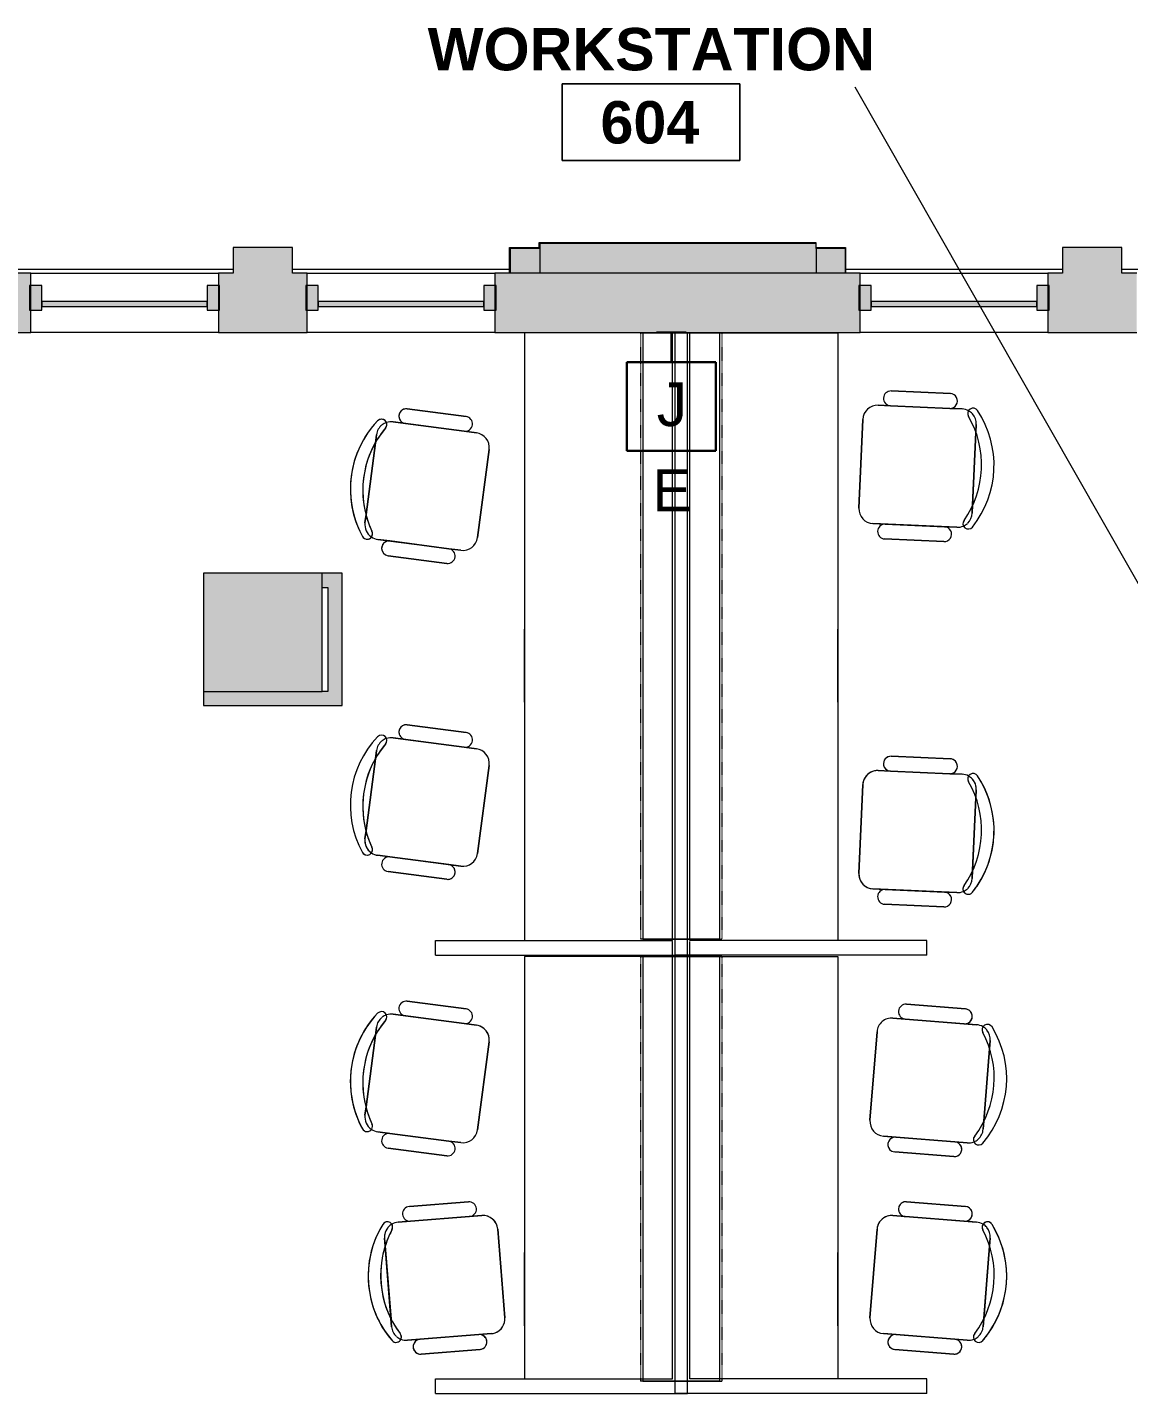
# Model space of a CAD drawing. Header units: inches. Extents: x -1880 to 225, y -1065 to 162.
# Drawn here: x -1247.1 to -1024, y -115 to 161.8 of the extents above; entities that cross this region are included whole.
import ezdxf

# ---------------------------------------------------------------- set-up
doc = ezdxf.new("R2010")
doc.units = ezdxf.units.IN
doc.header["$MEASUREMENT"] = 0
doc.linetypes.add('Dash 1_16_', pattern=[0.125, 0.0625, -0.0625])
for name, color, linetype, lineweight in [('06_555 11th St - background_dwg', 8, 'Continuous', 9), ('A-ANNO-NOTE', 131, 'Continuous', 30), ('A-AREA-IDEN', 2, 'Continuous', 9), ('A-DETL', 90, 'Continuous', 9), ('A-GLAZ-CURT', 52, 'Continuous', 13), ('A-GLAZ-CWMG', 51, 'Continuous', 13), ('A-WALL', 113, 'Continuous', 13), ('A-WALL-PATT', 111, 'Continuous', 13), ('I-FURN', 30, 'Continuous', 9), ('I-WALL', 2, 'Continuous', 13), ('P-SILL', 7, 'Continuous', 9), ('S-COLS', 52, 'Continuous', 13), ('W', 7, 'Continuous', 9)]:
    doc.layers.add(name, color=color, linetype=linetype, lineweight=lineweight)
doc.styles.add('Arial_1', font='arial.ttf', dxfattribs={"height": 8.851796})
doc.styles.add('Swis721 Lt BT', font='swissl.ttf', dxfattribs={"height": 8.514638})
doc.styles.add('Swis721 Lt BT_B', font='', dxfattribs={"height": 8.583975})
doc.styles.get('Swis721 Lt BT_B').set_extended_font_data('Swis721 Lt BT', bold=True)

# ---------------------------------------------------------------- blocks, each defined once
blk = doc.blocks.new('System Panel - Glazed-4907048-FIRST FLOOR POWER _ SIGNAL')
at = {"layer": 'A-GLAZ-CURT', "lineweight": 9}
blk.add_hatch(color=7, dxfattribs=at).paths.add_polyline_path([(16.75, -1.75), (16.75, -0.75), (-16.75, -0.75), (-16.75, -1.75)], flags=0)
at = {"layer": 'A-GLAZ-CURT', "color": 8, "lineweight": 20}
for p, q in [((16.75, -0.75), (-16.75, -0.75)), ((-16.75, -0.75), (-16.75, -1.75)), ((-16.75, -1.75), (16.75, -1.75)), ((16.75, -1.75), (16.75, -0.75))]:
    blk.add_line(p, q, dxfattribs=at)
blk = doc.blocks.new('System Panel - Glazed-4907072-FIRST FLOOR POWER _ SIGNAL')
at = {"layer": 'A-GLAZ-CURT', "lineweight": 9}
blk.add_hatch(color=7, dxfattribs=at).paths.add_polyline_path([(-16.75, -1.75), (16.75, -1.75), (16.75, -0.75), (-16.75, -0.75)], flags=0)
at = {"layer": 'A-GLAZ-CURT', "color": 8, "lineweight": 20}
for p, q in [((16.75, -0.75), (-16.75, -0.75)), ((-16.75, -0.75), (-16.75, -1.75)), ((-16.75, -1.75), (16.75, -1.75)), ((16.75, -1.75), (16.75, -0.75))]:
    blk.add_line(p, q, dxfattribs=at)
blk = doc.blocks.new('Rectangular Mullion - 2_5_ x 5_ rectangular-4903428-FIRST FLOOR POWER _ SIGNAL')
at = {"layer": 'A-GLAZ-CWMG', "lineweight": 9}
blk.add_hatch(color=7, dxfattribs=at).paths.add_polyline_path([(-1.25, -2.5), (-1.25, 2.5), (1.25, 2.5), (1.25, -2.5)], flags=0)
at = {"layer": 'A-GLAZ-CWMG', "color": 8, "lineweight": 20}
for p, q in [((-1.25, 2.5), (1.25, 2.5)), ((-1.25, -2.5), (-1.25, 2.5)), ((1.25, 2.5), (1.25, -2.5)), ((1.25, -2.5), (-1.25, -2.5))]:
    blk.add_line(p, q, dxfattribs=at)
blk = doc.blocks.new('Concrete-Rectangular-Column - 24 x 24-5170815-FIRST FLOOR POWER _ SIGNAL')
at = {"layer": 'S-COLS', "lineweight": 9}
blk.add_hatch(color=7, dxfattribs=at).paths.add_polyline_path([(-8.25, -12), (12, -12), (12, 12), (-12, 12), (-12, -12)], flags=0)
at = {"layer": 'S-COLS', "color": 8, "lineweight": 20}
for p, q in [((12, 12), (-12, 12)), ((-12, 12), (-12, -12)), ((12, -12), (12, 12)), ((-12, -12), (12, -12))]:
    blk.add_line(p, q, dxfattribs=at)
blk = doc.blocks.new('F-Chairs1 - Workstation-V9-FIRST FLOOR POWER _ SIGNAL')
at = {"layer": 'I-FURN'}
for p, q in [((-7.33, -4), (-9, -4)), ((-9, -4), (-7.33, -4)), ((7.44, -4), (-7.44, -4)), ((7.33, -4), (-7.33, -4)), ((-7.33, -4), (7.33, -4)), ((9, -4), (7.33, -4)), ((7.33, -4), (9, -4)), ((-12, -7), (-12, -24)), ((-12, -7), (-12, -9.5)), ((-12, -9.5), (-12, -7)), ((12, -24), (12, -7)), ((12, -9.5), (12, -7)), ((12, -7), (12, -9.5)), ((-15, -9.5), (-15, -21.5)), ((-15, -9.5), (-15, -21.5)), ((-15, -21.5), (-15, -9.5)), ((-12, -21.5), (-12, -9.5)), ((-12, -9.5), (-12, -21.5)), ((-12, -9.5), (-12, -21.5)), ((-12, -21.5), (-12, -9.5)), ((12, -9.5), (12, -21.5)), ((12, -21.5), (12, -9.5)), ((12, -21.5), (12, -9.5)), ((12, -9.5), (12, -21.5)), ((15, -21.5), (15, -9.5)), ((15, -21.5), (15, -9.5)), ((15, -9.5), (15, -21.5)), ((-12, -21.5), (-12, -24)), ((-12, -24), (-12, -21.5)), ((12, -24), (12, -21.5)), ((12, -21.5), (12, -24)), ((-9, -27), (9, -27)), ((-9, -27), (9, -27)), ((9, -27), (-9, -27))]:
    blk.add_line(p, q, dxfattribs=at)
for centre, radius, start, end in [((0, -20), 20, 53.8255, 126.1745), ((0, -20), 20, 53.8255, 126.1745), ((0, -20), 20, 53.8255, 99.0436), ((0, -20), 20, 99.0436, 126.1745), ((0, -22.18), 19.64, 57.5758, 122.4242), ((0, -22.18), 19.64, 57.5758, 122.4242), ((0, -22.18), 19.64, 65.6818, 122.4242), ((-11.17, -4.73), 1.08, 126.1745, 306.1745), ((-11.17, -4.73), 1.08, 126.1745, 306.1745), ((-11.17, -4.73), 1.08, 156.1745, 306.1745), ((-11.17, -4.73), 1.08, 126.1745, 156.1745), ((-9, -7), 3, 90, 153.6047), ((-9, -7), 3, 90, 153.6047), ((0, -22.18), 19.64, 57.5758, 65.6818), ((9, -7), 3, 45.9978, 90), ((9, -7), 3, 45.9978, 90), ((11.17, -4.73), 1.08, 233.8255, 53.8255), ((11.17, -4.73), 1.08, 233.8255, 53.8255), ((11.17, -4.73), 1.08, 248.8255, 53.8255), ((9, -7), 3, 26.3953, 45), ((9, -7), 3, 26.3953, 45), ((-13.5, -9.5), 1.5, 0, 180), ((-13.5, -9.5), 1.5, 360, 180), ((-13.5, -9.5), 1.5, 15, 180), ((-9, -7), 3, 153.7164, 180), ((-9, -7), 3, 153.6047, 180), ((-9, -7), 3, 153.6047, 180), ((11.17, -4.73), 1.08, 233.8255, 248.8255), ((9, -7), 3, 0, 26.2836), ((9, -7), 3, 360, 26.3953), ((9, -7), 3, 360, 26.3953), ((13.5, -9.5), 1.5, 0, 180), ((13.5, -9.5), 1.5, 360, 180), ((13.5, -9.5), 1.5, 120, 180), ((13.5, -9.5), 1.5, 30, 120), ((-13.5, -9.5), 1.5, 0, 15), ((13.5, -9.5), 1.5, 0, 30), ((-13.5, -21.5), 1.5, 180, 0), ((-13.5, -21.5), 1.5, 180, 360), ((-13.5, -21.5), 1.5, 180, 0), ((13.5, -21.5), 1.5, 180, 0), ((13.5, -21.5), 1.5, 180, 360), ((13.5, -21.5), 1.5, 180, 0), ((-9, -24), 3, 180, 270), ((-9, -24), 3, 180, 270), ((-9, -24), 3, 180, 270), ((9, -24), 3, 270, 0), ((9, -24), 3, 270, 360), ((9, -24), 3, 270, 0)]:
    blk.add_arc(centre, radius, start, end, dxfattribs=at)
blk = doc.blocks.new('F-Chairs1 - Workstation-V10-FIRST FLOOR POWER _ SIGNAL')
at = {"layer": 'I-FURN'}
for p, q in [((-7.33, -4), (-9, -4)), ((-9, -4), (-7.33, -4)), ((7.44, -4), (-7.44, -4)), ((7.33, -4), (-7.33, -4)), ((-7.33, -4), (7.33, -4)), ((9, -4), (7.33, -4)), ((7.33, -4), (9, -4)), ((-12, -7), (-12, -24)), ((-12, -7), (-12, -9.5)), ((-12, -9.5), (-12, -7)), ((12, -24), (12, -7)), ((12, -9.5), (12, -7)), ((12, -7), (12, -9.5)), ((-15, -9.5), (-15, -21.5)), ((-15, -9.5), (-15, -21.5)), ((-15, -21.5), (-15, -9.5)), ((-12, -21.5), (-12, -9.5)), ((-12, -9.5), (-12, -21.5)), ((-12, -9.5), (-12, -21.5)), ((-12, -21.5), (-12, -9.5)), ((12, -9.5), (12, -21.5)), ((12, -21.5), (12, -9.5)), ((12, -21.5), (12, -9.5)), ((12, -9.5), (12, -21.5)), ((15, -21.5), (15, -9.5)), ((15, -21.5), (15, -9.5)), ((15, -9.5), (15, -21.5)), ((-12, -21.5), (-12, -24)), ((-12, -24), (-12, -21.5)), ((12, -24), (12, -21.5)), ((12, -21.5), (12, -24)), ((-9, -27), (9, -27)), ((-9, -27), (9, -27)), ((9, -27), (-9, -27))]:
    blk.add_line(p, q, dxfattribs=at)
for centre, radius, start, end in [((0, -20), 20, 53.8255, 126.1745), ((0, -20), 20, 53.8255, 126.1745), ((0, -20), 20, 53.8255, 126.1745), ((0, -22.18), 19.64, 57.5758, 122.4242), ((0, -22.18), 19.64, 57.5758, 122.4242), ((0, -22.18), 19.64, 65.6818, 114.3182), ((-11.17, -4.73), 1.08, 126.1745, 306.1745), ((-11.17, -4.73), 1.08, 126.1745, 306.1745), ((-11.17, -4.73), 1.08, 126.1745, 216.1745), ((-11.17, -4.73), 1.08, 216.1745, 231.1745), ((-9, -7), 3, 90, 153.6047), ((-9, -7), 3, 150, 153.6047), ((-9, -7), 3, 135, 150), ((-9, -7), 3, 120, 135), ((0, -22.18), 19.64, 114.3182, 122.4242), ((-9, -7), 3, 90, 120), ((0, -22.18), 19.64, 57.5758, 65.6818), ((9, -7), 3, 45.9978, 90), ((9, -7), 3, 45.9978, 90), ((11.17, -4.73), 1.08, 233.8255, 53.8255), ((11.17, -4.73), 1.08, 233.8255, 53.8255), ((11.17, -4.73), 1.08, 233.8255, 53.8255), ((9, -7), 3, 26.3953, 45), ((9, -7), 3, 26.3953, 45), ((-13.5, -9.5), 1.5, 0, 180), ((-13.5, -9.5), 1.5, 360, 180), ((-13.5, -9.5), 1.5, 90, 180), ((-13.5, -9.5), 1.5, 0, 90), ((-9, -7), 3, 153.7164, 180), ((-9, -7), 3, 153.6047, 180), ((-9, -7), 3, 153.6047, 180), ((-11.17, -4.73), 1.08, 231.1745, 306.1745), ((9, -7), 3, 0, 26.2836), ((9, -7), 3, 360, 26.3953), ((9, -7), 3, 360, 26.3953), ((13.5, -9.5), 1.5, 0, 180), ((13.5, -9.5), 1.5, 360, 180), ((13.5, -9.5), 1.5, 0, 150), ((13.5, -9.5), 1.5, 150, 180), ((-13.5, -21.5), 1.5, 180, 0), ((-13.5, -21.5), 1.5, 180, 360), ((-13.5, -21.5), 1.5, 180, 195), ((-13.5, -21.5), 1.5, 195, 210), ((-13.5, -21.5), 1.5, 225, 0), ((13.5, -21.5), 1.5, 180, 0), ((13.5, -21.5), 1.5, 180, 360), ((13.5, -21.5), 1.5, 180, 0), ((-13.5, -21.5), 1.5, 210, 225), ((-9, -24), 3, 180, 270), ((-9, -24), 3, 180, 270), ((-9, -24), 3, 180, 270), ((9, -24), 3, 270, 0), ((9, -24), 3, 270, 360), ((9, -24), 3, 270, 0)]:
    blk.add_arc(centre, radius, start, end, dxfattribs=at)
blk = doc.blocks.new('F-Chairs1 - Workstation-V11-FIRST FLOOR POWER _ SIGNAL')
at = {"layer": 'I-FURN'}
for p, q in [((-7.33, -4), (-9, -4)), ((-9, -4), (-7.33, -4)), ((7.44, -4), (-7.44, -4)), ((7.33, -4), (-7.33, -4)), ((-7.33, -4), (7.33, -4)), ((9, -4), (7.33, -4)), ((7.33, -4), (9, -4)), ((-12, -7), (-12, -24)), ((-12, -7), (-12, -9.5)), ((-12, -9.5), (-12, -7)), ((12, -24), (12, -7)), ((12, -9.5), (12, -7)), ((12, -7), (12, -9.5)), ((-15, -9.5), (-15, -21.5)), ((-15, -9.5), (-15, -21.5)), ((-15, -21.5), (-15, -9.5)), ((-12, -21.5), (-12, -9.5)), ((-12, -9.5), (-12, -21.5)), ((-12, -9.5), (-12, -21.5)), ((-12, -21.5), (-12, -9.5)), ((12, -9.5), (12, -21.5)), ((12, -21.5), (12, -9.5)), ((12, -21.5), (12, -9.5)), ((12, -9.5), (12, -21.5)), ((15, -21.5), (15, -9.5)), ((15, -21.5), (15, -9.5)), ((15, -9.5), (15, -21.5)), ((-12, -21.5), (-12, -24)), ((-12, -24), (-12, -21.5)), ((12, -24), (12, -21.5)), ((12, -21.5), (12, -24)), ((-9, -27), (9, -27)), ((-9, -27), (9, -27)), ((9, -27), (-9, -27))]:
    blk.add_line(p, q, dxfattribs=at)
for centre, radius, start, end in [((0, -20), 20, 53.8255, 126.1745), ((0, -20), 20, 53.8255, 126.1745), ((0, -20), 20, 90, 99.0436), ((0, -20), 20, 53.8255, 90), ((0, -20), 20, 108.0873, 126.1745), ((0, -22.18), 19.64, 57.5758, 122.4242), ((0, -22.18), 19.64, 57.5758, 122.4242), ((0, -22.18), 19.64, 65.6818, 122.4242), ((0, -20), 20, 99.0436, 108.0873), ((-11.17, -4.73), 1.08, 126.1745, 306.1745), ((-11.17, -4.73), 1.08, 126.1745, 306.1745), ((-11.17, -4.73), 1.08, 126.1745, 306.1745), ((-9, -7), 3, 90, 153.6047), ((-9, -7), 3, 90, 153.6047), ((0, -22.18), 19.64, 57.5758, 65.6818), ((9, -7), 3, 45.9978, 90), ((9, -7), 3, 45.9978, 90), ((11.17, -4.73), 1.08, 233.8255, 53.8255), ((11.17, -4.73), 1.08, 233.8255, 53.8255), ((11.17, -4.73), 1.08, 233.8255, 53.8255), ((9, -7), 3, 26.3953, 45), ((9, -7), 3, 26.3953, 45), ((-13.5, -9.5), 1.5, 0, 180), ((-13.5, -9.5), 1.5, 360, 180), ((-13.5, -9.5), 1.5, 0, 180), ((-9, -7), 3, 153.7164, 180), ((-9, -7), 3, 153.6047, 180), ((-9, -7), 3, 153.6047, 180), ((9, -7), 3, 0, 26.2836), ((9, -7), 3, 360, 26.3953), ((9, -7), 3, 360, 26.3953), ((13.5, -9.5), 1.5, 0, 180), ((13.5, -9.5), 1.5, 360, 180), ((13.5, -9.5), 1.5, 0, 180), ((-13.5, -21.5), 1.5, 180, 0), ((-13.5, -21.5), 1.5, 180, 360), ((-13.5, -21.5), 1.5, 180, 270), ((-13.5, -21.5), 1.5, 270.3768, 0), ((13.5, -21.5), 1.5, 180, 0), ((13.5, -21.5), 1.5, 180, 360), ((13.5, -21.5), 1.5, 180, 270), ((13.5, -21.5), 1.5, 270, 0), ((-13.5, -21.5), 1.5, 270, 270.3768), ((-9, -24), 3, 180, 270), ((-9, -24), 3, 180, 270), ((-9, -24), 3, 180, 270), ((9, -24), 3, 270, 0), ((9, -24), 3, 270, 360), ((9, -24), 3, 330, 0), ((9, -24), 3, 270, 330)]:
    blk.add_arc(centre, radius, start, end, dxfattribs=at)
blk = doc.blocks.new('F-Chairs1 - Workstation-V12-FIRST FLOOR POWER _ SIGNAL')
at = {"layer": 'I-FURN'}
for p, q in [((-7.33, -4), (-9, -4)), ((-9, -4), (-7.33, -4)), ((7.44, -4), (-7.44, -4)), ((7.33, -4), (-7.33, -4)), ((-7.33, -4), (7.33, -4)), ((9, -4), (7.33, -4)), ((7.33, -4), (9, -4)), ((-12, -7), (-12, -24)), ((-12, -7), (-12, -9.5)), ((-12, -9.5), (-12, -7)), ((12, -24), (12, -7)), ((12, -9.5), (12, -7)), ((12, -7), (12, -9.5)), ((-15, -9.5), (-15, -21.5)), ((-15, -9.5), (-15, -21.5)), ((-15, -21.5), (-15, -9.5)), ((-12, -21.5), (-12, -9.5)), ((-12, -9.5), (-12, -21.5)), ((-12, -9.5), (-12, -21.5)), ((-12, -21.5), (-12, -9.5)), ((12, -9.5), (12, -21.5)), ((12, -21.5), (12, -9.5)), ((12, -21.5), (12, -9.5)), ((12, -9.5), (12, -21.5)), ((15, -21.5), (15, -9.5)), ((15, -21.5), (15, -9.5)), ((15, -9.5), (15, -21.5)), ((-12, -21.5), (-12, -24)), ((-12, -24), (-12, -21.5)), ((12, -24), (12, -21.5)), ((12, -21.5), (12, -24)), ((-9, -27), (9, -27)), ((-9, -27), (9, -27)), ((9, -27), (-9, -27))]:
    blk.add_line(p, q, dxfattribs=at)
for centre, radius, start, end in [((0, -20), 20, 53.8255, 126.1745), ((0, -20), 20, 53.8255, 126.1745), ((0, -20), 20, 53.8255, 108.0873), ((0, -20), 20, 108.0873, 126.1745), ((0, -22.18), 19.64, 57.5758, 122.4242), ((0, -22.18), 19.64, 57.5758, 122.4242), ((0, -22.18), 19.64, 65.6818, 122.4242), ((-11.17, -4.73), 1.08, 126.1745, 306.1745), ((-11.17, -4.73), 1.08, 126.1745, 306.1745), ((-11.17, -4.73), 1.08, 126.1745, 291.1745), ((-9, -7), 3, 135, 153.6047), ((-9, -7), 3, 135, 153.6047), ((-9, -7), 3, 90, 134.0022), ((-9, -7), 3, 90, 134.0022), ((0, -22.18), 19.64, 57.5758, 65.6818), ((9, -7), 3, 75, 90), ((9, -7), 3, 45.9978, 90), ((9, -7), 3, 45.9978, 75), ((11.17, -4.73), 1.08, 233.8255, 53.8255), ((11.17, -4.73), 1.08, 233.8255, 53.8255), ((11.17, -4.73), 1.08, 233.8255, 338.8255), ((9, -7), 3, 26.3953, 45), ((9, -7), 3, 26.3953, 45), ((11.17, -4.73), 1.08, 338.8255, 53.8255), ((-13.5, -9.5), 1.5, 0, 180), ((-13.5, -9.5), 1.5, 360, 180), ((-13.5, -9.5), 1.5, 105, 180), ((-13.5, -9.5), 1.5, 90, 105), ((-13.5, -9.5), 1.5, 75, 90), ((-13.5, -9.5), 1.5, 0, 75), ((-9, -7), 3, 153.7164, 180), ((-9, -7), 3, 153.6047, 180), ((-9, -7), 3, 153.6047, 180), ((-11.17, -4.73), 1.08, 291.1745, 306.1745), ((9, -7), 3, 0, 26.2836), ((9, -7), 3, 360, 26.3953), ((9, -7), 3, 360, 26.3953), ((13.5, -9.5), 1.5, 0, 180), ((13.5, -9.5), 1.5, 360, 180), ((13.5, -9.5), 1.5, 0, 180), ((-13.5, -21.5), 1.5, 180, 0), ((-13.5, -21.5), 1.5, 180, 360), ((-13.5, -21.5), 1.5, 180, 195), ((-13.5, -21.5), 1.5, 195, 0), ((13.5, -21.5), 1.5, 180, 0), ((13.5, -21.5), 1.5, 180, 360), ((13.5, -21.5), 1.5, 180, 0), ((-9, -24), 3, 180, 270), ((-9, -24), 3, 180, 270), ((-9, -24), 3, 180, 195), ((-9, -24), 3, 195, 270), ((9, -24), 3, 270, 0), ((9, -24), 3, 270, 360), ((9, -24), 3, 270, 0)]:
    blk.add_arc(centre, radius, start, end, dxfattribs=at)
blk = doc.blocks.new('F-Chairs1 - Workstation-4925064-FIRST FLOOR POWER _ SIGNAL')
at = {"layer": 'I-FURN'}
for p, q in [((-9, 27), (9, 27)), ((9, 27), (-9, 27)), ((-9, 27), (9, 27)), ((-12, 7), (-12, 24)), ((-12, 24), (-12, 21.5)), ((-12, 21.5), (-12, 24)), ((12, 24), (12, 7)), ((12, 21.5), (12, 24)), ((12, 24), (12, 21.5)), ((-15, 9.5), (-15, 21.5)), ((-15, 21.5), (-15, 9.5)), ((-15, 9.5), (-15, 21.5)), ((-12, 9.5), (-12, 21.5)), ((-12, 21.5), (-12, 9.5)), ((-12, 21.5), (-12, 9.5)), ((-12, 9.5), (-12, 21.5)), ((12, 21.5), (12, 9.5)), ((12, 9.5), (12, 21.5)), ((12, 9.5), (12, 21.5)), ((12, 21.5), (12, 9.5)), ((15, 21.5), (15, 9.5)), ((15, 9.5), (15, 21.5)), ((15, 21.5), (15, 9.5)), ((-12, 9.5), (-12, 7)), ((-12, 7), (-12, 9.5)), ((12, 7), (12, 9.5)), ((12, 9.5), (12, 7)), ((-9, 4), (-7.33, 4)), ((-7.33, 4), (-9, 4)), ((7.44, 4), (-7.44, 4)), ((-7.33, 4), (7.33, 4)), ((7.33, 4), (-7.33, 4)), ((7.33, 4), (9, 4)), ((9, 4), (7.33, 4))]:
    blk.add_line(p, q, dxfattribs=at)
for centre, radius, start, end in [((-9, 24), 3, 90, 180), ((-9, 24), 3, 90, 180), ((-9, 24), 3, 90, 180), ((9, 24), 3, 360, 90), ((9, 24), 3, 360, 90), ((9, 24), 3, 60, 90), ((9, 24), 3, 0, 60), ((-13.5, 21.5), 1.5, 360, 180), ((-13.5, 21.5), 1.5, 360, 180), ((-13.5, 21.5), 1.5, 45, 180), ((-13.5, 21.5), 1.5, 0, 45), ((13.5, 21.5), 1.5, 360, 180), ((13.5, 21.5), 1.5, 360, 180), ((13.5, 21.5), 1.5, 150, 180), ((13.5, 21.5), 1.5, 0, 150), ((-13.5, 9.5), 1.5, 180, 360), ((-13.5, 9.5), 1.5, 180, 360), ((-13.5, 9.5), 1.5, 180, 195), ((-13.5, 9.5), 1.5, 195, 300), ((-13.5, 9.5), 1.5, 300, 0), ((13.5, 9.5), 1.5, 180, 360), ((13.5, 9.5), 1.5, 180, 360), ((13.5, 9.5), 1.5, 180, 0), ((-11.17, 4.73), 1.08, 53.8255, 233.8255), ((-11.17, 4.73), 1.08, 53.8255, 233.8255), ((-11.17, 4.73), 1.08, 53.8255, 233.8255), ((-9, 7), 3, 180, 206.2836), ((-9, 7), 3, 180, 206.3953), ((-9, 7), 3, 180, 206.3953), ((-9, 7), 3, 206.3953, 225), ((-9, 7), 3, 206.3953, 225), ((0, 22.18), 19.64, 237.5758, 302.4242), ((0, 22.18), 19.64, 237.5758, 302.4242), ((0, 22.18), 19.64, 237.5758, 302.4242), ((11.17, 4.73), 1.08, 306.1745, 126.1745), ((11.17, 4.73), 1.08, 306.1745, 126.1745), ((11.17, 4.73), 1.08, 321.1745, 126.1745), ((9, 7), 3, 315, 333.6047), ((9, 7), 3, 315, 333.6047), ((9, 7), 3, 333.7164, 360), ((9, 7), 3, 333.6047, 0), ((9, 7), 3, 333.6047, 0), ((0, 20), 20, 233.8255, 306.1745), ((0, 20), 20, 233.8255, 306.1745), ((0, 20), 20, 233.8255, 242.8691), ((-9, 7), 3, 225.9978, 270), ((-9, 7), 3, 225.9978, 270), ((0, 20), 20, 242.8691, 306.1745), ((9, 7), 3, 270, 314.0022), ((9, 7), 3, 270, 314.0022), ((11.17, 4.73), 1.08, 306.1745, 321.1745)]:
    blk.add_arc(centre, radius, start, end, dxfattribs=at)
blk = doc.blocks.new('F-Chairs1 - Workstation-V13-FIRST FLOOR POWER _ SIGNAL')
at = {"layer": 'I-FURN'}
for p, q in [((-9, 27), (9, 27)), ((9, 27), (-9, 27)), ((-9, 27), (9, 27)), ((-12, 7), (-12, 24)), ((-12, 24), (-12, 21.5)), ((-12, 21.5), (-12, 24)), ((12, 24), (12, 7)), ((12, 21.5), (12, 24)), ((12, 24), (12, 21.5)), ((-15, 9.5), (-15, 21.5)), ((-15, 21.5), (-15, 9.5)), ((-15, 9.5), (-15, 21.5)), ((-12, 9.5), (-12, 21.5)), ((-12, 21.5), (-12, 9.5)), ((-12, 21.5), (-12, 9.5)), ((-12, 9.5), (-12, 21.5)), ((12, 21.5), (12, 9.5)), ((12, 9.5), (12, 21.5)), ((12, 9.5), (12, 21.5)), ((12, 21.5), (12, 9.5)), ((15, 21.5), (15, 9.5)), ((15, 9.5), (15, 21.5)), ((15, 21.5), (15, 9.5)), ((-12, 9.5), (-12, 7)), ((-12, 7), (-12, 9.5)), ((12, 7), (12, 9.5)), ((12, 9.5), (12, 7)), ((-9, 4), (-7.33, 4)), ((-7.33, 4), (-9, 4)), ((7.44, 4), (-7.44, 4)), ((-7.33, 4), (7.33, 4)), ((7.33, 4), (-7.33, 4)), ((7.33, 4), (9, 4)), ((9, 4), (7.33, 4))]:
    blk.add_line(p, q, dxfattribs=at)
for centre, radius, start, end in [((-9, 24), 3, 90, 180), ((-9, 24), 3, 90, 180), ((-9, 24), 3, 120, 180), ((-9, 24), 3, 90, 120), ((9, 24), 3, 360, 90), ((9, 24), 3, 360, 90), ((9, 24), 3, 30, 90), ((9, 24), 3, 15, 30), ((-13.5, 21.5), 1.5, 360, 180), ((-13.5, 21.5), 1.5, 360, 180), ((-13.5, 21.5), 1.5, 0, 180), ((9, 24), 3, 0, 15), ((13.5, 21.5), 1.5, 360, 180), ((13.5, 21.5), 1.5, 360, 180), ((13.5, 21.5), 1.5, 120, 180), ((13.5, 21.5), 1.5, 105, 120), ((13.5, 21.5), 1.5, 0, 105), ((-13.5, 9.5), 1.5, 180, 360), ((-13.5, 9.5), 1.5, 180, 360), ((-13.5, 9.5), 1.5, 180, 300), ((-13.5, 9.5), 1.5, 300, 315), ((-13.5, 9.5), 1.5, 315, 0), ((13.5, 9.5), 1.5, 180, 360), ((13.5, 9.5), 1.5, 180, 360), ((13.5, 9.5), 1.5, 180, 210), ((13.5, 9.5), 1.5, 210, 330), ((13.5, 9.5), 1.5, 330, 0), ((-11.17, 4.73), 1.08, 53.8255, 233.8255), ((-11.17, 4.73), 1.08, 53.8255, 233.8255), ((-11.17, 4.73), 1.08, 98.8255, 233.8255), ((-9, 7), 3, 180, 206.2836), ((-9, 7), 3, 180, 206.3953), ((-9, 7), 3, 180, 206.3953), ((-9, 7), 3, 206.3953, 225), ((-9, 7), 3, 206.3953, 225), ((-11.17, 4.73), 1.08, 53.8255, 98.8255), ((0, 22.18), 19.64, 237.5758, 302.4242), ((0, 22.18), 19.64, 237.5758, 302.4242), ((0, 22.18), 19.64, 237.5758, 302.4242), ((11.17, 4.73), 1.08, 306.1745, 126.1745), ((11.17, 4.73), 1.08, 306.1745, 126.1745), ((11.17, 4.73), 1.08, 306.1745, 126.1745), ((9, 7), 3, 315, 333.6047), ((9, 7), 3, 315, 333.6047), ((9, 7), 3, 333.7164, 360), ((9, 7), 3, 333.6047, 0), ((9, 7), 3, 333.6047, 0), ((0, 20), 20, 233.8255, 306.1745), ((0, 20), 20, 233.8255, 306.1745), ((0, 20), 20, 233.8255, 242.8691), ((-9, 7), 3, 225.9978, 270), ((-9, 7), 3, 225.9978, 270), ((0, 20), 20, 242.8691, 306.1745), ((9, 7), 3, 270, 314.0022), ((9, 7), 3, 270, 300), ((9, 7), 3, 300, 314.0022)]:
    blk.add_arc(centre, radius, start, end, dxfattribs=at)
blk = doc.blocks.new('F-Chairs1 - Workstation-V23-FIRST FLOOR POWER _ SIGNAL')
at = {"layer": 'I-FURN'}
for p, q in [((-9, 27), (9, 27)), ((9, 27), (-9, 27)), ((-9, 27), (9, 27)), ((-12, 7), (-12, 24)), ((-12, 24), (-12, 21.5)), ((-12, 21.5), (-12, 24)), ((12, 24), (12, 7)), ((12, 21.5), (12, 24)), ((12, 24), (12, 21.5)), ((-15, 9.5), (-15, 21.5)), ((-15, 21.5), (-15, 9.5)), ((-15, 9.5), (-15, 21.5)), ((-12, 9.5), (-12, 21.5)), ((-12, 21.5), (-12, 9.5)), ((-12, 21.5), (-12, 9.5)), ((-12, 9.5), (-12, 21.5)), ((12, 21.5), (12, 9.5)), ((12, 9.5), (12, 21.5)), ((12, 9.5), (12, 21.5)), ((12, 21.5), (12, 9.5)), ((15, 21.5), (15, 9.5)), ((15, 9.5), (15, 21.5)), ((15, 21.5), (15, 9.5)), ((-12, 9.5), (-12, 7)), ((-12, 7), (-12, 9.5)), ((12, 7), (12, 9.5)), ((12, 9.5), (12, 7)), ((-9, 4), (-7.33, 4)), ((-7.33, 4), (-9, 4)), ((7.44, 4), (-7.44, 4)), ((-7.33, 4), (7.33, 4)), ((7.33, 4), (-7.33, 4)), ((7.33, 4), (9, 4)), ((9, 4), (7.33, 4))]:
    blk.add_line(p, q, dxfattribs=at)
for centre, radius, start, end in [((-9, 24), 3, 90, 180), ((-9, 24), 3, 90, 180), ((-9, 24), 3, 90, 180), ((9, 24), 3, 360, 90), ((9, 24), 3, 360, 90), ((9, 24), 3, 0, 90), ((-13.5, 21.5), 1.5, 360, 180), ((-13.5, 21.5), 1.5, 360, 180), ((-13.5, 21.5), 1.5, 0, 180), ((13.5, 21.5), 1.5, 360, 180), ((13.5, 21.5), 1.5, 360, 180), ((13.5, 21.5), 1.5, 0, 180), ((-13.5, 9.5), 1.5, 180, 360), ((-13.5, 9.5), 1.5, 180, 360), ((-13.5, 9.5), 1.5, 180, 0), ((13.5, 9.5), 1.5, 180, 360), ((13.5, 9.5), 1.5, 180, 360), ((13.5, 9.5), 1.5, 180, 0), ((-11.17, 4.73), 1.08, 53.8255, 233.8255), ((-11.17, 4.73), 1.08, 53.8255, 233.8255), ((-11.17, 4.73), 1.08, 53.8255, 233.8255), ((-9, 7), 3, 180, 206.2836), ((-9, 7), 3, 180, 206.3953), ((-9, 7), 3, 180, 206.3953), ((-9, 7), 3, 206.3953, 225), ((-9, 7), 3, 206.3953, 225), ((0, 22.18), 19.64, 237.5758, 302.4242), ((0, 22.18), 19.64, 237.5758, 302.4242), ((0, 22.18), 19.64, 237.5758, 302.4242), ((11.17, 4.73), 1.08, 306.1745, 126.1745), ((11.17, 4.73), 1.08, 306.1745, 126.1745), ((11.17, 4.73), 1.08, 306.1745, 126.1745), ((9, 7), 3, 315, 333.6047), ((9, 7), 3, 315, 333.6047), ((9, 7), 3, 333.7164, 360), ((9, 7), 3, 333.6047, 0), ((9, 7), 3, 333.6047, 0), ((0, 20), 20, 233.8255, 306.1745), ((0, 20), 20, 233.8255, 306.1745), ((0, 20), 20, 233.8255, 306.1745), ((-9, 7), 3, 225.9978, 270), ((-9, 7), 3, 225.9978, 270), ((9, 7), 3, 270, 314.0022), ((9, 7), 3, 270, 314.0022)]:
    blk.add_arc(centre, radius, start, end, dxfattribs=at)
blk = doc.blocks.new('F-Chairs1 - Workstation-V29-FIRST FLOOR POWER _ SIGNAL')
at = {"layer": 'I-FURN'}
for p, q in [((-9, 27), (9, 27)), ((9, 27), (-9, 27)), ((-9, 27), (9, 27)), ((-12, 7), (-12, 24)), ((-12, 24), (-12, 21.5)), ((-12, 21.5), (-12, 24)), ((12, 24), (12, 7)), ((12, 21.5), (12, 24)), ((12, 24), (12, 21.5)), ((-15, 9.5), (-15, 21.5)), ((-15, 21.5), (-15, 9.5)), ((-15, 9.5), (-15, 21.5)), ((-12, 9.5), (-12, 21.5)), ((-12, 21.5), (-12, 9.5)), ((-12, 21.5), (-12, 9.5)), ((-12, 9.5), (-12, 21.5)), ((12, 21.5), (12, 9.5)), ((12, 9.5), (12, 21.5)), ((12, 9.5), (12, 21.5)), ((12, 21.5), (12, 9.5)), ((15, 21.5), (15, 9.5)), ((15, 9.5), (15, 21.5)), ((15, 21.5), (15, 9.5)), ((-12, 9.5), (-12, 7)), ((-12, 7), (-12, 9.5)), ((12, 7), (12, 9.5)), ((12, 9.5), (12, 7)), ((-9, 4), (-7.33, 4)), ((-7.33, 4), (-9, 4)), ((7.44, 4), (-7.44, 4)), ((-7.33, 4), (7.33, 4)), ((7.33, 4), (-7.33, 4)), ((7.33, 4), (9, 4)), ((9, 4), (7.33, 4))]:
    blk.add_line(p, q, dxfattribs=at)
for centre, radius, start, end in [((-9, 24), 3, 90, 180), ((-9, 24), 3, 90, 180), ((-9, 24), 3, 90, 180), ((9, 24), 3, 360, 90), ((9, 24), 3, 360, 90), ((9, 24), 3, 0, 90), ((-13.5, 21.5), 1.5, 360, 180), ((-13.5, 21.5), 1.5, 360, 180), ((-13.5, 21.5), 1.5, 135, 180), ((-13.5, 21.5), 1.5, 0, 134.7452), ((-13.5, 21.5), 1.5, 134.7452, 135), ((13.5, 21.5), 1.5, 360, 180), ((13.5, 21.5), 1.5, 360, 180), ((13.5, 21.5), 1.5, 0, 180), ((-13.5, 9.5), 1.5, 180, 360), ((-13.5, 9.5), 1.5, 180, 360), ((-13.5, 9.5), 1.5, 180, 0), ((13.5, 9.5), 1.5, 180, 360), ((13.5, 9.5), 1.5, 180, 360), ((13.5, 9.5), 1.5, 180, 0), ((-11.17, 4.73), 1.08, 53.8255, 233.8255), ((-11.17, 4.73), 1.08, 53.8255, 233.8255), ((-11.17, 4.73), 1.08, 53.8255, 233.8255), ((-9, 7), 3, 180, 206.2836), ((-9, 7), 3, 180, 206.3953), ((-9, 7), 3, 180, 206.3953), ((-9, 7), 3, 206.3953, 225), ((-9, 7), 3, 206.3953, 225), ((0, 22.18), 19.64, 237.5758, 302.4242), ((0, 22.18), 19.64, 237.5758, 302.4242), ((0, 22.18), 19.64, 237.5758, 302.4242), ((11.17, 4.73), 1.08, 306.1745, 126.1745), ((11.17, 4.73), 1.08, 306.1745, 126.1745), ((11.17, 4.73), 1.08, 306.1745, 126.1745), ((9, 7), 3, 315, 333.6047), ((9, 7), 3, 315, 333.6047), ((9, 7), 3, 333.7164, 360), ((9, 7), 3, 333.6047, 0), ((9, 7), 3, 333.6047, 0), ((0, 20), 20, 233.8255, 306.1745), ((0, 20), 20, 233.8255, 306.1745), ((0, 20), 20, 233.8255, 306.1745), ((-9, 7), 3, 225.9978, 270), ((-9, 7), 3, 225.9978, 270), ((9, 7), 3, 270, 314.0022), ((9, 7), 3, 270, 314.0022)]:
    blk.add_arc(centre, radius, start, end, dxfattribs=at)
blk = doc.blocks.new('06_555 11th St - background_dwg-4793957-FIRST FLOOR POWER _ SIGNAL')
at = {"layer": 'P-SILL'}
for p, q in [((2172.68, 3075.23), (2128.68, 3075.23)), ((2228.68, 3075.23), (2184.68, 3075.23)), ((2340.68, 3075.23), (2296.68, 3075.23)), ((2396.68, 3075.23), (2352.68, 3075.23))]:
    blk.add_line(p, q, dxfattribs=at)
at = {"layer": 'W', "flags": 128}
for points in [[(2228.68, 3074.48), (2228.68, 3079.73), (2234.68, 3079.73), (2234.68, 3080.73), (2290.68, 3080.73), (2290.68, 3080.48)], [(2290.79, 3079.73), (2296.68, 3079.73), (2296.68, 3074.48)]]:
    blk.add_lwpolyline(points, dxfattribs=at)
blk = doc.blocks.new('Room Tag - Room Name and Number-3379422-FIRST FLOOR POWER _ SIGNAL')
at = {"layer": 'A-AREA-IDEN'}
for p, q in [((-0.1881, -0.1636), (-0.1881, -0.0018)), ((-0.1881, -0.0018), (0.1869, -0.0018)), ((0.1869, -0.0018), (-0.1881, -0.0018)), ((-0.1881, -0.0018), (-0.1881, -0.1636)), ((0.1869, -0.0018), (0.1869, -0.1636)), ((0.1869, -0.1636), (0.1869, -0.0018)), ((0.1869, -0.1636), (-0.1881, -0.1636)), ((-0.1881, -0.1636), (0.1869, -0.1636))]:
    blk.add_line(p, q, dxfattribs=at)

msp = doc.modelspace()

# ---------------------------------------------------------------- hatches: boundary and pattern name
at = {"layer": 'A-WALL-PATT', "lineweight": 9}
for points in [[(-1205.39, 111.97), (-1193.39, 111.97), (-1193.39, 117.22), (-1205.39, 117.22), (-1205.39, 114.08)], [(-1149.28, 111.97), (-1143.28, 111.97), (-1143.28, 116.97), (-1149.28, 116.97), (-1149.28, 114.08)], [(-1112.36, 111.97), (-1087.28, 111.97), (-1087.28, 117.97), (-1143.28, 117.97), (-1143.28, 111.97)], [(-1087.28, 111.97), (-1081.39, 111.97), (-1081.39, 116.97), (-1087.28, 116.97), (-1087.28, 114.08)], [(-1037.39, 111.97), (-1025.39, 111.97), (-1025.39, 117.22), (-1037.39, 117.22), (-1037.39, 114.08)], [(-1186.2, 48.34), (-1183.32, 48.34), (-1183.32, 51.22), (-1187.39, 51.22), (-1187.39, 48.34)], [(-1183.32, 27.28), (-1183.32, 48.34), (-1186.2, 48.34), (-1186.2, 27.28)], [(-1211.39, 24.4), (-1183.32, 24.4), (-1183.32, 27.28), (-1187.39, 27.28), (-1187.39, 27.22), (-1211.39, 27.22)]]:
    msp.add_hatch(color=7, dxfattribs=at).paths.add_polyline_path(points, flags=0)
h = msp.add_hatch(color=7, dxfattribs=at)
h.paths.add_polyline_path([(201.61, 99.97), (201.61, 111.97), (183.61, 111.97), (183.61, 99.97)], flags=0)
h.paths.add_polyline_path([(123.61, 99.97), (141.61, 99.97), (141.61, 111.97), (123.61, 111.97)], flags=0)
h.paths.add_polyline_path([(57.23, 99.97), (81.61, 99.97), (81.61, 111.97), (3.61, 111.97), (3.61, 99.97), (27.23, 99.97), (27.23, 103.59), (57.23, 103.59)], flags=0)
h.paths.add_polyline_path([(-38.39, 99.97), (-38.39, 111.97), (-56.39, 111.97), (-56.39, 99.97), (-41.39, 99.97)], flags=0)
h.paths.add_polyline_path([(-109.05, 99.97), (-98.39, 99.97), (-98.39, 111.97), (-116.39, 111.97), (-116.39, 99.97)], flags=0)
h.paths.add_polyline_path([(-158.39, 99.97), (-158.39, 111.97), (-176.39, 111.97), (-176.39, 99.97), (-175.94, 99.97)], flags=0)
h.paths.add_polyline_path([(-296.39, 99.97), (-272.39, 99.97), (-272.39, 103.59), (-242.39, 103.59), (-242.39, 99.97), (-218.39, 99.97), (-218.39, 111.97), (-296.39, 111.97), (-296.39, 102.86)], flags=0)
h.paths.add_polyline_path([(-338.39, 99.97), (-338.39, 111.97), (-356.39, 111.97), (-356.39, 99.97), (-343.16, 99.97)], flags=0)
h.paths.add_polyline_path([(-398.39, 99.97), (-398.39, 111.97), (-416.39, 111.97), (-416.39, 99.97), (-410.04, 99.97)], flags=0)
h.paths.add_polyline_path([(-476.39, 99.97), (-458.39, 99.97), (-458.39, 111.97), (-476.39, 111.97)], flags=0)
h.paths.add_polyline_path([(-518.39, 99.97), (-518.39, 111.97), (-592.39, 111.97), (-592.39, 99.97), (-543.82, 99.97)], flags=0)
h.paths.add_polyline_path([(-644.15, 99.97), (-630.39, 99.97), (-630.39, 111.97), (-648.39, 111.97), (-648.39, 99.97), (-644.64, 99.97)], flags=0)
h.paths.add_polyline_path([(-704.39, 99.97), (-686.39, 99.97), (-686.39, 111.97), (-704.39, 111.97)], flags=0)
h.paths.add_polyline_path([(-798.39, 99.97), (-798.39, 111.97), (-872.39, 111.97), (-872.39, 99.97), (-844.81, 99.97)], flags=0)
h.paths.add_polyline_path([(-760.39, 99.97), (-742.39, 99.97), (-742.39, 111.97), (-760.39, 111.97)], flags=0)
h.paths.add_polyline_path([(-911.7, 99.97), (-910.39, 99.97), (-910.39, 111.97), (-928.39, 111.97), (-928.39, 99.97), (-913.39, 99.97)], flags=0)
h.paths.add_polyline_path([(-966.39, 99.97), (-966.39, 111.97), (-984.39, 111.97), (-984.39, 99.97), (-978.55, 99.97)], flags=0)
h.paths.add_polyline_path([(-1040.39, 99.97), (-1022.39, 99.97), (-1022.39, 111.97), (-1040.39, 111.97)], flags=0)
h.paths.add_polyline_path([(-1152.39, 99.97), (-1078.39, 99.97), (-1078.39, 111.97), (-1152.39, 111.97)], flags=0)
h.paths.add_polyline_path([(-1190.39, 99.97), (-1190.39, 111.97), (-1208.39, 111.97), (-1208.39, 99.97)], flags=0)
h.paths.add_polyline_path([(-1264.39, 99.97), (-1246.39, 99.97), (-1246.39, 111.97), (-1264.39, 111.97)], flags=0)
h.paths.add_polyline_path([(-1302.39, 99.97), (-1302.39, 111.97), (-1320.64, 111.97), (-1320.64, 99.97), (-1313.02, 99.97)], flags=0)
h.paths.add_polyline_path([(-1416.76, 99.97), (-1358.39, 99.97), (-1358.39, 111.97), (-1432.39, 111.97), (-1432.39, 99.97), (-1417.39, 99.97)], flags=0)
h.paths.add_polyline_path([(-1470.39, 99.97), (-1470.39, 111.97), (-1488.39, 111.97), (-1488.39, 99.97)], flags=0)
h.paths.add_polyline_path([(-1541.39, 111.97), (-1541.01, 105.97), (-1541.39, 105.97)], flags=0)
h.paths.add_polyline_path([(-1526.39, 99.97), (-1526.39, 111.97), (-1544.39, 111.97), (-1544.39, 109.46), (-1544.26, 109.46), (-1544.14, 107.17), (-1544.14, 104.46), (-1544.39, 104.46), (-1544.39, 99.97), (-1540.64, 99.97)], flags=0)
h.paths.add_polyline_path([(-1582.39, 99.97), (-1582.39, 111.97), (-1600.39, 111.97), (-1600.39, 99.97)], flags=0)

# ---------------------------------------------------------------- linework, layer by layer
at = {"layer": 'A-ANNO-NOTE'}
for p, q in [((-1119.64, 99.97), (-1113.64, 99.97)), ((-1116.64, 99.97), (-1116.64, 93.97)), ((-1107.64, 93.97), (-1125.64, 93.97)), ((-1125.64, 93.97), (-1125.64, 75.97)), ((-1107.64, 75.97), (-1107.64, 93.97)), ((-1125.64, 75.97), (-1107.64, 75.97))]:
    msp.add_line(p, q, dxfattribs=at)
at = {"layer": 'A-AREA-IDEN'}
msp.add_line((-975.95, -31.79), (-1079.39, 149.66), dxfattribs=at)
at = {"layer": 'A-DETL', "lineweight": 13}
for p, q in [((-1146.39, 99.9), (-1146.39, -23.17)), ((-1116.39, 99.9), (-1146.39, 99.9)), ((-1146.39, 99.9), (-1146.39, -23.17)), ((-1116.39, 99.9), (-1146.39, 99.9)), ((-1146.39, 99.9), (-1146.39, -23.17)), ((-1116.39, 99.9), (-1146.39, 99.9)), ((-1122.89, 99.9), (-1106.89, 99.9)), ((-1122.89, 99.9), (-1106.89, 99.9)), ((-1122.89, 99.9), (-1106.89, 99.9)), ((-1106.39, 99.9), (-1122.39, 99.9)), ((-1122.39, 99.9), (-1122.39, -22.92)), ((-1106.39, 99.9), (-1122.39, 99.9)), ((-1122.39, 99.9), (-1122.39, -22.92)), ((-1116.39, -23.17), (-1116.39, 99.9)), ((-1116.39, -23.17), (-1116.39, 99.9)), ((-1116.39, -23.17), (-1116.39, 99.9)), ((-1115.89, -26.17), (-1115.89, 99.9)), ((-1115.89, -26.17), (-1115.89, 99.9)), ((-1113.39, -26.17), (-1113.39, 99.9)), ((-1113.39, -26.17), (-1113.39, 99.9)), ((-1113.39, -26.17), (-1113.39, 99.9)), ((-1112.89, -23.17), (-1112.89, 99.9)), ((-1112.89, 99.9), (-1082.89, 99.9)), ((-1112.89, -23.17), (-1112.89, 99.9)), ((-1112.89, 99.9), (-1082.89, 99.9)), ((-1106.89, 99.9), (-1106.89, -22.92)), ((-1106.89, 99.9), (-1106.89, -22.92)), ((-1106.89, 99.9), (-1106.89, -22.92)), ((-1082.89, 99.9), (-1082.89, -23.17)), ((-1082.89, 99.9), (-1082.89, -23.17)), ((-1146.39, 25.08), (-1146.39, 39.9)), ((-1146.39, 25.08), (-1146.39, 39.9)), ((-1146.39, 25.08), (-1146.39, 39.9)), ((-1082.89, 25.08), (-1082.89, 39.9)), ((-1082.89, 25.08), (-1082.89, 39.9)), ((-1164.39, -23.17), (-1116.39, -23.17)), ((-1164.39, -26.17), (-1164.39, -23.17)), ((-1164.39, -23.17), (-1116.39, -23.17)), ((-1164.39, -26.17), (-1164.39, -23.17)), ((-1164.39, -23.17), (-1116.39, -23.17)), ((-1164.39, -26.17), (-1164.39, -23.17)), ((-1106.89, -22.92), (-1122.89, -22.92)), ((-1106.89, -22.92), (-1122.89, -22.92)), ((-1106.89, -22.92), (-1122.89, -22.92)), ((-1122.39, -22.92), (-1106.39, -22.92)), ((-1122.39, -22.92), (-1106.39, -22.92)), ((-1116.39, -111.99), (-1116.39, -23.42)), ((-1115.89, -114.99), (-1115.89, -23.42)), ((-1113.39, -114.99), (-1113.39, -23.42)), ((-1064.89, -23.17), (-1112.89, -23.17)), ((-1064.89, -23.17), (-1112.89, -23.17)), ((-1112.89, -111.99), (-1112.89, -23.42)), ((-1064.89, -26.17), (-1064.89, -23.17)), ((-1064.89, -26.17), (-1064.89, -23.17)), ((-1164.39, -26.17), (-1113.39, -26.17)), ((-1164.39, -26.17), (-1113.39, -26.17)), ((-1164.39, -26.17), (-1113.39, -26.17)), ((-1146.39, -26.42), (-1146.39, -111.99)), ((-1116.39, -26.42), (-1146.39, -26.42)), ((-1122.89, -26.42), (-1106.89, -26.42)), ((-1106.39, -26.42), (-1122.39, -26.42)), ((-1122.39, -26.42), (-1122.39, -112.49)), ((-1064.89, -26.17), (-1115.89, -26.17)), ((-1064.89, -26.17), (-1115.89, -26.17)), ((-1112.89, -26.42), (-1082.89, -26.42)), ((-1106.89, -26.42), (-1106.89, -112.49)), ((-1082.89, -26.42), (-1082.89, -111.99)), ((-1146.39, -101.24), (-1146.39, -86.42)), ((-1082.89, -101.24), (-1082.89, -86.42)), ((-1164.39, -111.99), (-1116.39, -111.99)), ((-1164.39, -114.99), (-1164.39, -111.99)), ((-1106.89, -112.49), (-1122.89, -112.49)), ((-1122.39, -112.49), (-1106.39, -112.49)), ((-1064.89, -111.99), (-1112.89, -111.99)), ((-1064.89, -114.99), (-1064.89, -111.99)), ((-1164.39, -114.99), (-1113.39, -114.99)), ((-1064.89, -114.99), (-1115.89, -114.99))]:
    msp.add_line(p, q, dxfattribs=at)
at = {"layer": 'A-DETL', "linetype": 'Dash 1_16_', "lineweight": 13}
for p, q in [((-1122.89, 99.9), (-1122.89, -22.92)), ((-1122.89, 99.9), (-1122.89, -22.92)), ((-1122.89, 99.9), (-1122.89, -22.92)), ((-1106.39, 99.9), (-1106.39, -22.92)), ((-1106.39, 99.9), (-1106.39, -22.92)), ((-1122.89, -26.42), (-1122.89, -112.49)), ((-1106.39, -26.42), (-1106.39, -112.49))]:
    msp.add_line(p, q, dxfattribs=at)
at = {"layer": 'A-WALL', "color": 8, "lineweight": 20}
for p, q in [((-1193.39, 117.22), (-1205.39, 117.22)), ((-1205.39, 117.22), (-1205.39, 111.97)), ((-1193.39, 111.97), (-1193.39, 117.22)), ((-1087.28, 116.97), (-1087.28, 117.97)), ((-1025.39, 117.22), (-1037.39, 117.22)), ((-1037.39, 117.22), (-1037.39, 111.97)), ((-1025.39, 111.97), (-1025.39, 117.22)), ((-1246.39, 111.97), (-1249.39, 111.97)), ((-1246.39, 99.97), (-1246.39, 111.97)), ((-1205.39, 111.97), (-1208.39, 111.97)), ((-1208.39, 111.97), (-1208.39, 99.97)), ((-1190.39, 111.97), (-1193.39, 111.97)), ((-1190.39, 99.97), (-1190.39, 111.97)), ((-1078.39, 111.97), (-1152.39, 111.97)), ((-1152.39, 111.97), (-1152.39, 99.97)), ((-1078.39, 99.97), (-1078.39, 111.97)), ((-1037.39, 111.97), (-1040.39, 111.97)), ((-1040.39, 111.97), (-1040.39, 99.97)), ((-1022.39, 111.97), (-1025.39, 111.97)), ((-1264.39, 99.97), (-1246.39, 99.97)), ((-1208.39, 99.97), (-1190.39, 99.97)), ((-1152.39, 99.97), (-1078.39, 99.97)), ((-1040.39, 99.97), (-1022.39, 99.97))]:
    msp.add_line(p, q, dxfattribs=at)
at = {"layer": 'A-WALL', "color": 55}
for p, q in [((-1087.28, 117.97), (-1143.28, 117.97)), ((-1143.28, 117.97), (-1143.28, 111.97)), ((-1081.39, 116.97), (-1087.28, 116.97)), ((-1087.28, 116.97), (-1087.28, 111.97))]:
    msp.add_line(p, q, dxfattribs=at)
at = {"layer": 'A-WALL', "lineweight": 9}
for p, q in [((-1246.39, 111.97), (-1208.39, 111.97)), ((-1190.39, 111.97), (-1152.39, 111.97)), ((-1078.39, 111.97), (-1040.39, 111.97)), ((-1208.39, 99.97), (-1246.39, 99.97)), ((-1152.39, 99.97), (-1190.39, 99.97)), ((-1040.39, 99.97), (-1078.39, 99.97))]:
    msp.add_line(p, q, dxfattribs=at)
at = {"layer": 'I-WALL', "lineweight": 9}
msp.add_line((-1143.28, 116.97), (-1149.28, 116.97), dxfattribs=at)
at = {"layer": 'I-WALL', "color": 8, "lineweight": 20}
for p, q in [((-1149.28, 116.97), (-1149.28, 111.97)), ((-1081.39, 111.97), (-1081.39, 116.97)), ((-1183.32, 51.22), (-1187.39, 51.22)), ((-1183.32, 24.4), (-1183.32, 51.22)), ((-1187.39, 48.34), (-1186.2, 48.34)), ((-1186.2, 48.34), (-1186.2, 27.28)), ((-1211.39, 27.22), (-1211.39, 24.4)), ((-1186.2, 27.28), (-1187.39, 27.28)), ((-1211.39, 24.4), (-1183.32, 24.4))]:
    msp.add_line(p, q, dxfattribs=at)

# ---------------------------------------------------------------- block references
at = {"layer": '06_555 11th St - background_dwg', "color": 7}
msp.add_blockref('06_555 11th St - background_dwg-4793957-FIRST FLOOR POWER _ SIGNAL', (-3378.07, -2962.51), dxfattribs=at)
at = {"layer": 'A-AREA-IDEN', "xscale": 95.99999999999994, "yscale": 95.99999999999994, "zscale": 95.99999999999994}
msp.add_blockref('Room Tag - Room Name and Number-3379422-FIRST FLOOR POWER _ SIGNAL', (-1120.71, 150.52), dxfattribs=at)
at = {"layer": 'A-GLAZ-CURT', "lineweight": 9}
for name, p in [('System Panel - Glazed-4907048-FIRST FLOOR POWER _ SIGNAL', (-1227.39, 106.97)), ('System Panel - Glazed-4907048-FIRST FLOOR POWER _ SIGNAL', (-1171.39, 106.97)), ('System Panel - Glazed-4907072-FIRST FLOOR POWER _ SIGNAL', (-1059.39, 106.97))]:
    msp.add_blockref(name, p, dxfattribs=at)
at = {"layer": 'A-GLAZ-CWMG', "lineweight": 9, "extrusion": (0, 0, -1), "rotation": 180}
for p in [(1245.39, 106.97), (1209.39, 106.97), (1189.39, 106.97), (1153.39, 106.97), (1077.39, 106.97), (1041.39, 106.97)]:
    msp.add_blockref('Rectangular Mullion - 2_5_ x 5_ rectangular-4903428-FIRST FLOOR POWER _ SIGNAL', p, dxfattribs=at)
at = {"layer": 'I-FURN'}
for name, p, rotation in [('F-Chairs1 - Workstation-V23-FIRST FLOOR POWER _ SIGNAL', (-1051.29, 72.19), 87.46129441887616), ('F-Chairs1 - Workstation-V9-FIRST FLOOR POWER _ SIGNAL', (-1181.49, 70.87), 82.53870558112384), ('F-Chairs1 - Workstation-V10-FIRST FLOOR POWER _ SIGNAL', (-1181.49, 6.87), 82.53870558112384), ('F-Chairs1 - Workstation-V13-FIRST FLOOR POWER _ SIGNAL', (-1051.29, -1.81), 87.46129441887616), ('F-Chairs1 - Workstation-V11-FIRST FLOOR POWER _ SIGNAL', (-1181.49, -49.13), 82.53870558112384), ('F-Chairs1 - Workstation-V29-FIRST FLOOR POWER _ SIGNAL', (-1048.78, -52.77), 85.46129441887653), ('F-Chairs1 - Workstation-V12-FIRST FLOOR POWER _ SIGNAL', (-1177.99, -92.77), 94.53870558112347), ('F-Chairs1 - Workstation-4925064-FIRST FLOOR POWER _ SIGNAL', (-1048.78, -92.77), 85.46129441887653)]:
    msp.add_blockref(name, p, dxfattribs=dict(at, rotation=rotation))
at = {"layer": 'S-COLS', "lineweight": 9}
msp.add_blockref('Concrete-Rectangular-Column - 24 x 24-5170815-FIRST FLOOR POWER _ SIGNAL', (-1199.39, 39.22), dxfattribs=at)

# ---------------------------------------------------------------- texts
at = {"layer": 'A-ANNO-NOTE', "lineweight": 9, "attachment_point": 2}
for s, insert, char_height, width, line_spacing_factor, style in [('J', (-1116.51, 89.87), 8.85, 7.344, 0.938532, 'Arial_1'), ('E', (-1116.51, 72.28), 8.51, 8.64, 1.00667, 'Swis721 Lt BT')]:
    msp.add_mtext(s, dxfattribs=dict(at, insert=insert, char_height=char_height, width=width, line_spacing_factor=line_spacing_factor, style=style))
at = {"layer": 'A-AREA-IDEN', "char_height": 8.584, "attachment_point": 2, "line_spacing_factor": 0.998538, "style": 'Swis721 Lt BT_B'}
for s, insert, width in [('WORKSTATION', (-1120.7, 161.66), 99.144), ('604', (-1120.99, 146.84), 23.004)]:
    msp.add_mtext(s, dxfattribs=dict(at, insert=insert, width=width))

doc.saveas('drawing.dxf')
